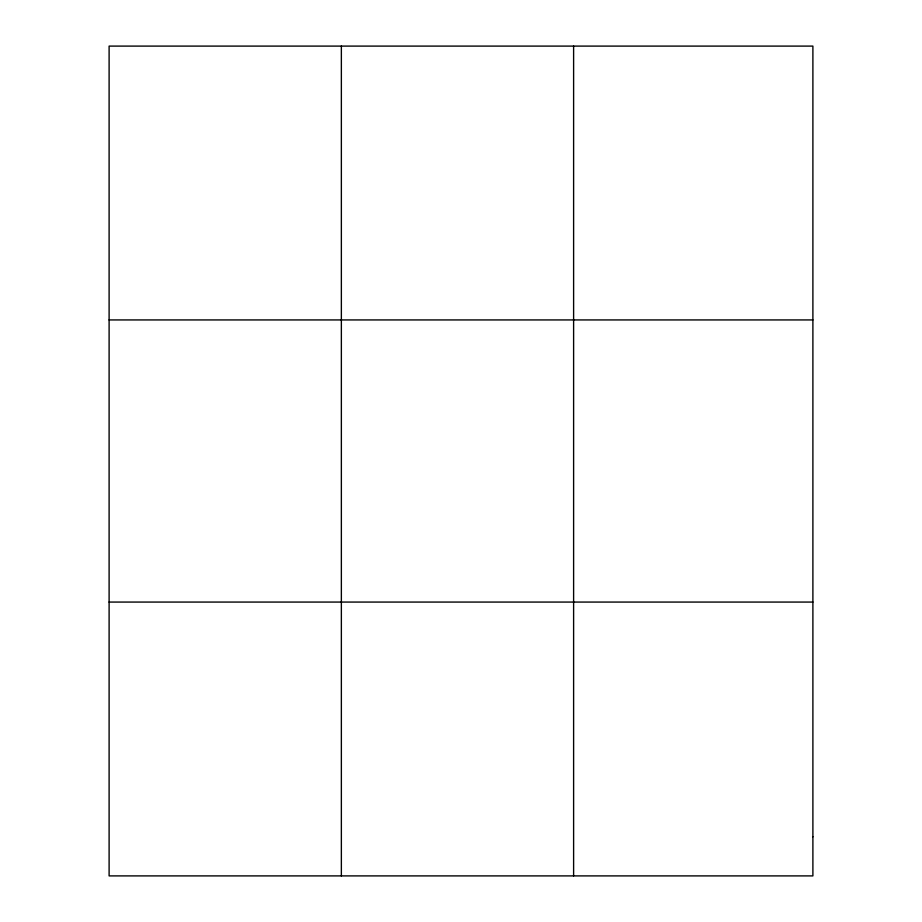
<?xml version="1.0" encoding="UTF-8"?>
<svg xmlns="http://www.w3.org/2000/svg" width="922" height="922" viewBox="0 0 922 922"><rect width="100%" height="100%" fill="white"/><g stroke="black" fill="none" stroke-linecap="round" stroke-linejoin="round"><path stroke-width="1.38" d="M341.359 875.9L341.359 46.1M573.611 875.9L573.611 46.1M109.107 319.934L812.893 319.934M109.107 602.066L812.893 602.066M812.893 836.784L812.893 875.9L109.107 875.9L109.107 46.1L812.893 46.1L812.893 836.784"/></g></svg>
